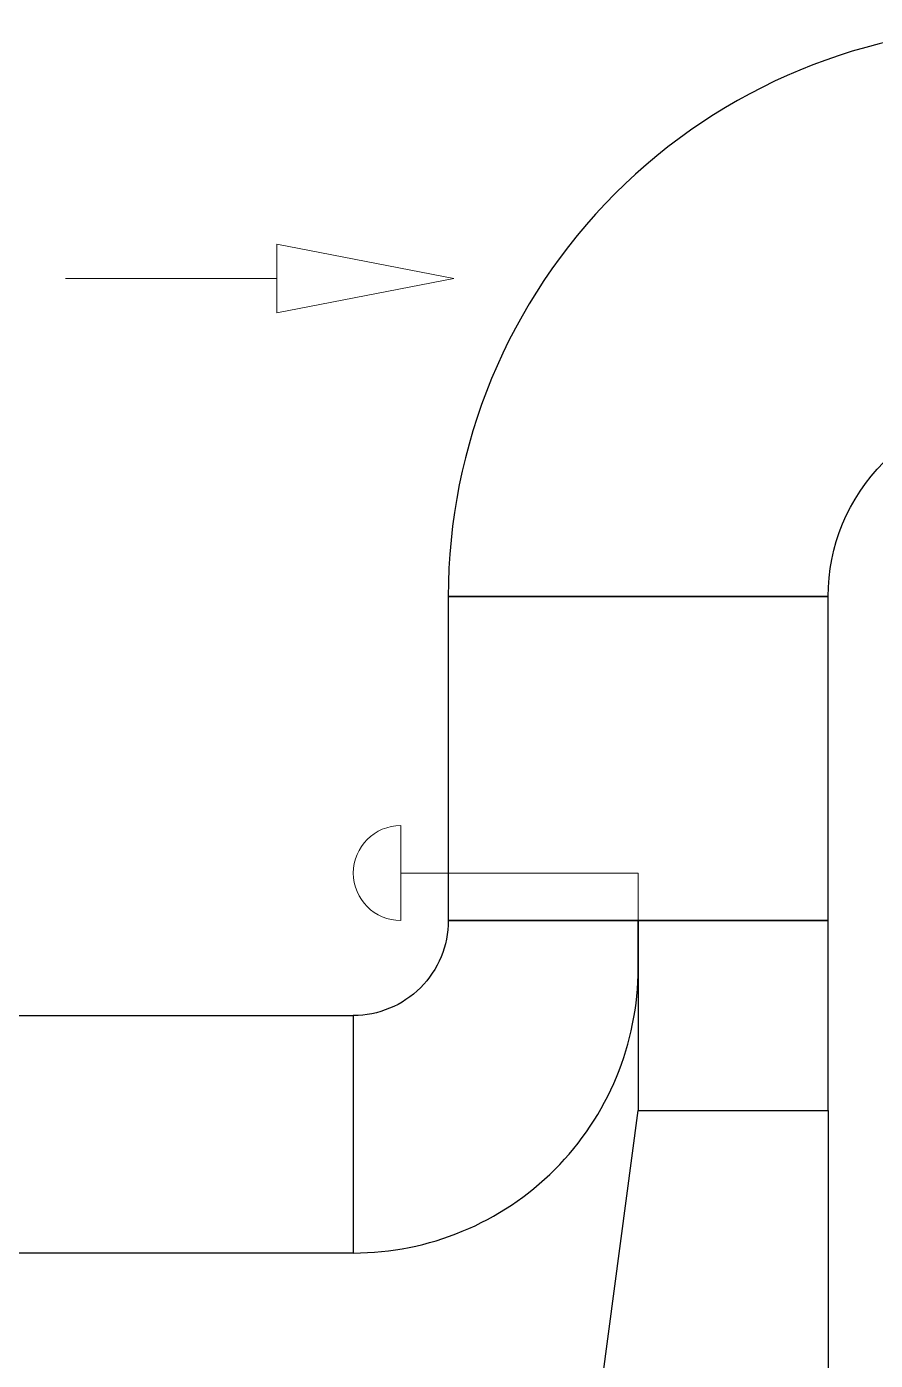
# Model space of a CAD drawing. Header units: inches. Extents: x -172 to 5713, y -54 to 3470.
# Drawn here: x -59.4 to 30, y 138.5 to 278.9 of the extents above; entities that cross this region are included whole.
import ezdxf

# ---------------------------------------------------------------- set-up
doc = ezdxf.new("R2010")
doc.units = ezdxf.units.IN
doc.header["$MEASUREMENT"] = 0
for name, color, linetype, lineweight in [('MTY-EMIS-KANALI', 150, 'Continuous', 0), ('MTY-UFLEME-KANALI-CAP', 21, 'Continuous', 0), ('STM-U-MENFEZ', 2, 'Continuous', 0)]:
    doc.layers.add(name, color=color, linetype=linetype, lineweight=lineweight)
doc.layers.add('MTY-UFLEME-KANALI', color=20, linetype='Continuous')

# ---------------------------------------------------------------- blocks, each defined once
blk = doc.blocks.new('A$C00D65541')
at = {"layer": 'STM-U-MENFEZ'}
blk.add_lwpolyline([(-50.5, 59.27), (-46.89, 59.27), (-50.5, 77.89), (-54.11, 59.27), (-50.5, 59.27), (-50.5, 37)], dxfattribs=at)
blk = doc.blocks.new('*U24')
at = {"layer": 'MTY-UFLEME-KANALI-CAP'}
for p, q in [((0, -5), (0, 0)), ((25, -5), (0, -5))]:
    blk.add_line(p, q, dxfattribs=at)
at = {"layer": 'MTY-UFLEME-KANALI-CAP', "linetype": 'ByBlock'}
blk.add_line((25, -10), (25, 0), dxfattribs=at)
blk.add_arc((25, -5), 5, 270, 90, dxfattribs=at)

msp = doc.modelspace()

# ---------------------------------------------------------------- linework, layer by layer
at = {"layer": 'MTY-UFLEME-KANALI'}
for points in [[(45, 238.87), (45, 278.87), (45, 278.87, 0.414214), (-15, 218.87), (-15, 218.87), (25, 218.87, -0.414214), (45, 238.87)], [(-25, 174.76), (-25, 149.76), (-25, 149.76, 0.414214), (5, 179.76), (5, 184.76), (-15, 184.76, -0.414214), (-25, 174.76)]]:
    msp.add_lwpolyline(points, format="xyb", close=True, dxfattribs=at)
for points in [[(-15, 184.76), (25, 184.76), (25, 218.87), (-15, 218.87)], [(25, 184.76), (5, 184.76), (5, 164.76), (25, 164.76)], [(-111.86, 149.76), (-111.86, 174.76), (-25, 174.76), (-25, 149.76)], [(25, 127.26), (0, 127.26), (5, 164.76), (25, 164.76)]]:
    msp.add_lwpolyline(points, close=True, dxfattribs=at)

# ---------------------------------------------------------------- block references
at = {"layer": 'MTY-EMIS-KANALI', "rotation": 270}
msp.add_blockref('A$C00D65541', (-92.31, 201.86), dxfattribs=at)
at = {"layer": 'MTY-UFLEME-KANALI-CAP', "rotation": 180}
msp.add_blockref('*U24', (5, 184.76), dxfattribs=at)

doc.saveas('drawing.dxf')
